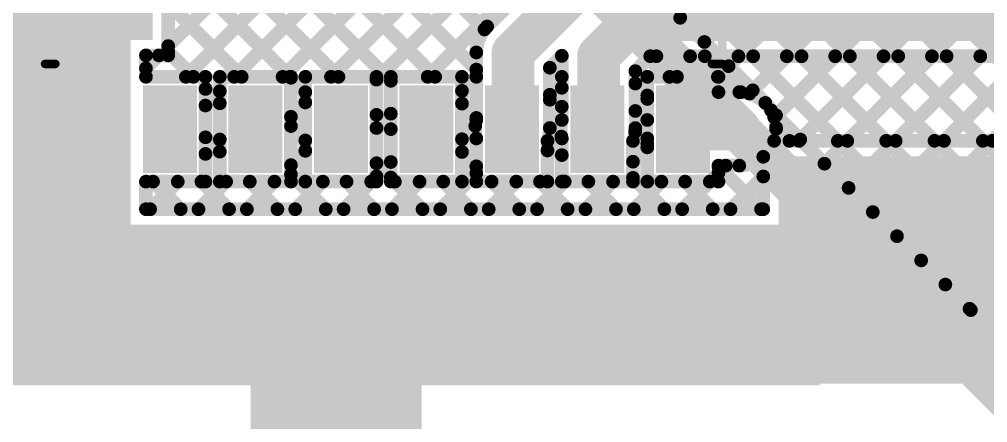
# Model space of a CAD drawing. Header units: millimetres. Extents: x -0.08 to 7.12, y -0.08 to 3.98.
# Drawn here: x 4.649 to 5.215, y 1.369 to 1.605 of the extents above; entities that cross this region are included whole.
import ezdxf

# ---------------------------------------------------------------- set-up
doc = ezdxf.new("R2010")
doc.units = ezdxf.units.MM
doc.header["$MEASUREMENT"] = 0
for name, color, linetype in [('BottomLayer', 5, 'Continuous'), ('TopLayer', 1, 'Continuous'), ('TopOverlay', 2, 'Continuous'), ('TopPaste', 8, 'Continuous'), ('TopSolder', 216, 'Continuous'), ('ViaHoleLayer', 16, 'Continuous')]:
    doc.layers.add(name, color=color, linetype=linetype)

# ---------------------------------------------------------------- blocks, each defined once
blk = doc.blocks.new('SOP_16_150____25')
at = {"layer": 'TopLayer'}
for points in [[(-0.13484, 0.18681), (-0.09154, 0.18681), (-0.09154, 0.16319), (-0.13484, 0.16319)], [(0.09154, 0.18681), (0.13484, 0.18681), (0.13484, 0.16319), (0.09154, 0.16319)], [(-0.13484, 0.13681), (-0.09154, 0.13681), (-0.09154, 0.11319), (-0.13484, 0.11319)], [(0.09154, 0.13681), (0.13484, 0.13681), (0.13484, 0.11319), (0.09154, 0.11319)], [(-0.13484, 0.08681), (-0.09154, 0.08681), (-0.09154, 0.06319), (-0.13484, 0.06319)], [(0.09154, 0.08681), (0.13484, 0.08681), (0.13484, 0.06319), (0.09154, 0.06319)], [(-0.13484, 0.03681), (-0.09154, 0.03681), (-0.09154, 0.01319), (-0.13484, 0.01319)], [(0.09154, 0.03681), (0.13484, 0.03681), (0.13484, 0.01319), (0.09154, 0.01319)], [(-0.13484, -0.01319), (-0.09154, -0.01319), (-0.09154, -0.03681), (-0.13484, -0.03681)], [(0.09154, -0.01319), (0.13484, -0.01319), (0.13484, -0.03681), (0.09154, -0.03681)], [(-0.13484, -0.06319), (-0.09154, -0.06319), (-0.09154, -0.08681), (-0.13484, -0.08681)], [(0.09154, -0.06319), (0.13484, -0.06319), (0.13484, -0.08681), (0.09154, -0.08681)], [(-0.13484, -0.11319), (-0.09154, -0.11319), (-0.09154, -0.13681), (-0.13484, -0.13681)], [(0.09154, -0.11319), (0.13484, -0.11319), (0.13484, -0.13681), (0.09154, -0.13681)], [(-0.13484, -0.16319), (-0.09154, -0.16319), (-0.09154, -0.18681), (-0.13484, -0.18681)], [(0.09154, -0.16319), (0.13484, -0.16319), (0.13484, -0.18681), (0.09154, -0.18681)]]:
    blk.add_hatch(color=1, dxfattribs=at).paths.add_polyline_path(points)
at = {"layer": 'TopOverlay'}
blk.add_hatch(color=2, dxfattribs=at).paths.add_polyline_path([(-0.088, 0.16), (-0.077, 0.16), (-0.077, 0.186), (-0.088, 0.186)])
at = {"layer": 'TopPaste'}
for points in [[(-0.13484, 0.18681), (-0.09154, 0.18681), (-0.09154, 0.16319), (-0.13484, 0.16319)], [(0.09154, 0.18681), (0.13484, 0.18681), (0.13484, 0.16319), (0.09154, 0.16319)], [(-0.13484, 0.13681), (-0.09154, 0.13681), (-0.09154, 0.11319), (-0.13484, 0.11319)], [(0.09154, 0.13681), (0.13484, 0.13681), (0.13484, 0.11319), (0.09154, 0.11319)], [(-0.13484, 0.08681), (-0.09154, 0.08681), (-0.09154, 0.06319), (-0.13484, 0.06319)], [(0.09154, 0.08681), (0.13484, 0.08681), (0.13484, 0.06319), (0.09154, 0.06319)], [(-0.13484, 0.03681), (-0.09154, 0.03681), (-0.09154, 0.01319), (-0.13484, 0.01319)], [(0.09154, 0.03681), (0.13484, 0.03681), (0.13484, 0.01319), (0.09154, 0.01319)], [(-0.13484, -0.01319), (-0.09154, -0.01319), (-0.09154, -0.03681), (-0.13484, -0.03681)], [(0.09154, -0.01319), (0.13484, -0.01319), (0.13484, -0.03681), (0.09154, -0.03681)], [(-0.13484, -0.06319), (-0.09154, -0.06319), (-0.09154, -0.08681), (-0.13484, -0.08681)], [(0.09154, -0.06319), (0.13484, -0.06319), (0.13484, -0.08681), (0.09154, -0.08681)], [(-0.13484, -0.11319), (-0.09154, -0.11319), (-0.09154, -0.13681), (-0.13484, -0.13681)], [(0.09154, -0.11319), (0.13484, -0.11319), (0.13484, -0.13681), (0.09154, -0.13681)], [(-0.13484, -0.16319), (-0.09154, -0.16319), (-0.09154, -0.18681), (-0.13484, -0.18681)], [(0.09154, -0.16319), (0.13484, -0.16319), (0.13484, -0.18681), (0.09154, -0.18681)]]:
    blk.add_hatch(color=8, dxfattribs=at).paths.add_polyline_path(points)
at = {"layer": 'TopSolder'}
for points in [[(-0.13884, 0.19081), (-0.08754, 0.19081), (-0.08754, 0.15919), (-0.13884, 0.15919)], [(0.08754, 0.19081), (0.13884, 0.19081), (0.13884, 0.15919), (0.08754, 0.15919)], [(-0.13884, 0.14081), (-0.08754, 0.14081), (-0.08754, 0.10919), (-0.13884, 0.10919)], [(0.08754, 0.14081), (0.13884, 0.14081), (0.13884, 0.10919), (0.08754, 0.10919)], [(-0.13884, 0.09081), (-0.08754, 0.09081), (-0.08754, 0.05919), (-0.13884, 0.05919)], [(0.08754, 0.09081), (0.13884, 0.09081), (0.13884, 0.05919), (0.08754, 0.05919)], [(-0.13884, 0.04081), (-0.08754, 0.04081), (-0.08754, 0.00919), (-0.13884, 0.00919)], [(0.08754, 0.04081), (0.13884, 0.04081), (0.13884, 0.00919), (0.08754, 0.00919)], [(-0.13884, -0.00919), (-0.08754, -0.00919), (-0.08754, -0.04081), (-0.13884, -0.04081)], [(0.08754, -0.00919), (0.13884, -0.00919), (0.13884, -0.04081), (0.08754, -0.04081)], [(-0.13884, -0.05919), (-0.08754, -0.05919), (-0.08754, -0.09081), (-0.13884, -0.09081)], [(0.08754, -0.05919), (0.13884, -0.05919), (0.13884, -0.09081), (0.08754, -0.09081)], [(-0.13884, -0.10919), (-0.08754, -0.10919), (-0.08754, -0.14081), (-0.13884, -0.14081)], [(0.08754, -0.10919), (0.13884, -0.10919), (0.13884, -0.14081), (0.08754, -0.14081)], [(-0.13884, -0.15919), (-0.08754, -0.15919), (-0.08754, -0.19081), (-0.13884, -0.19081)], [(0.08754, -0.15919), (0.13884, -0.15919), (0.13884, -0.19081), (0.08754, -0.19081)]]:
    blk.add_hatch(color=216, dxfattribs=at).paths.add_polyline_path(points)
at = {"layer": 'TopOverlay', "const_width": 0.005}
for points in [[(-0.075, 0.192), (-0.075, 0.198)], [(0.075, 0.198), (-0.075, 0.198)], [(0.075, 0.192), (0.075, 0.198)], [(-0.146, 0.171), (-0.146, 0.181)], [(-0.141, 0.176), (-0.146, 0.181)], [(-0.146, 0.171), (-0.141, 0.176)], [(-0.075, -0.198), (-0.075, -0.192)], [(0.075, -0.198), (0.075, -0.192)], [(0.075, -0.198), (-0.075, -0.198)]]:
    blk.add_lwpolyline(points, dxfattribs=at)
at = {"layer": 'TopOverlay', "const_width": 0.0025}
for points in [[(-0.07625, 0.198, 1), (-0.07375, 0.198, 1)], [(-0.07625, 0.198, 1), (-0.07375, 0.198, 1)], [(0.07375, 0.198, 1), (0.07625, 0.198, 1)], [(0.07375, 0.198, 1), (0.07625, 0.198, 1)], [(-0.07625, 0.192, 1), (-0.07375, 0.192, 1)], [(0.07375, 0.192, 1), (0.07625, 0.192, 1)], [(-0.14725, 0.181, 1), (-0.14475, 0.181, 1)], [(-0.14725, 0.181, 1), (-0.14475, 0.181, 1)], [(-0.14225, 0.176, 1), (-0.13975, 0.176, 1)], [(-0.14225, 0.176, 1), (-0.13975, 0.176, 1)], [(-0.14725, 0.171, 1), (-0.14475, 0.171, 1)], [(-0.14725, 0.171, 1), (-0.14475, 0.171, 1)], [(-0.07625, -0.192, 1), (-0.07375, -0.192, 1)], [(0.07375, -0.192, 1), (0.07625, -0.192, 1)], [(-0.07625, -0.198, 1), (-0.07375, -0.198, 1)], [(-0.07625, -0.198, 1), (-0.07375, -0.198, 1)], [(0.07375, -0.198, 1), (0.07625, -0.198, 1)], [(0.07375, -0.198, 1), (0.07625, -0.198, 1)]]:
    blk.add_lwpolyline(points, format="xyb", close=True, dxfattribs=at)

msp = doc.modelspace()

# ---------------------------------------------------------------- hatches: boundary and pattern name
at = {"layer": 'BottomLayer'}
h = msp.add_hatch(color=5, dxfattribs=at)
edge = h.paths.add_edge_path()
edge.add_arc((4.687, 1.621), 0.0315, 0, 360)
h = msp.add_hatch(color=5, dxfattribs=at)
edge = h.paths.add_edge_path()
edge.add_arc((5.07, 1.541), 0.01181, 0, 360)
h = msp.add_hatch(color=5, dxfattribs=at)
edge = h.paths.add_edge_path()
edge.add_arc((4.83469, 1.43466), 0.0315, 0, 360)
at = {"layer": 'TopLayer'}
for points in [[(4.639, 1.593), (4.727, 1.593), (4.727, 1.658), (4.639, 1.658)], [(4.639, 1.391), (4.714, 1.391), (4.714, 1.621), (4.639, 1.621)], [(2.768, 1.503), (4.714, 1.503), (4.714, 1.611), (2.768, 1.611)], [(5.093, 1.392), (6.247, 1.392), (6.247, 1.525), (5.093, 1.525)], [(4.647, 1.391), (5.117, 1.391), (5.117, 1.485), (4.647, 1.485)]]:
    msp.add_hatch(color=1, dxfattribs=at).paths.add_polyline_path(points)
h = msp.add_hatch(color=1, dxfattribs=at)
edge = h.paths.add_edge_path()
edge.add_arc((4.687, 1.621), 0.0315, 0, 360)
h = msp.add_hatch(color=1, dxfattribs=at)
edge = h.paths.add_edge_path()
edge.add_arc((5.07, 1.541), 0.01181, 0, 360)
h = msp.add_hatch(color=1, dxfattribs=at)
edge = h.paths.add_edge_path()
edge.add_arc((4.83469, 1.43466), 0.0315, 0, 360)
at = {"layer": 'ViaHoleLayer'}
h = msp.add_hatch(color=16, dxfattribs=at)
edge = h.paths.add_edge_path()
edge.add_arc((5.07, 1.541), 0.00591, 0, 360)
h = msp.add_hatch(color=16, dxfattribs=at)
edge = h.paths.add_edge_path()
edge.add_arc((4.83469, 1.43466), 0.01575, 0, 360)

# ---------------------------------------------------------------- linework, layer by layer
at = {"layer": 'BottomLayer'}
for points, const_width in [([(4.687, 1.621), (4.687, 2.11181)], 0.075), ([(5.03542, 1.60599), (5.51077, 2.08134)], 0.008), ([(5.04956, 1.59185), (5.51077, 2.05306)], 0.008), ([(5.0637, 1.5777), (5.51077, 2.02477)], 0.008), ([(5.07784, 1.56356), (5.51077, 1.99649)], 0.008), ([(5.09148, 1.54892), (5.51077, 1.96821)], 0.008), ([(5.10563, 1.53478), (5.51077, 1.93992)], 0.008), ([(5.11977, 1.52064), (5.51077, 1.91164)], 0.008), ([(5.13391, 1.50649), (5.51077, 1.88335)], 0.008), ([(4.93053, 1.87247), (5.368, 1.435)], 0.008), ([(5.14805, 1.49235), (5.51077, 1.85507)], 0.008), ([(4.93053, 1.84418), (5.33971, 1.435)], 0.008), ([(5.1622, 1.47821), (5.51077, 1.82678)], 0.008), ([(4.93053, 1.8159), (5.31143, 1.435)], 0.008), ([(5.17634, 1.46407), (5.51793, 1.80566)], 0.008), ([(5.19048, 1.44993), (5.53207, 1.79152)], 0.008), ([(4.93053, 1.78761), (5.28314, 1.435)], 0.008), ([(5.20462, 1.43578), (5.54622, 1.77738)], 0.008), ([(4.93053, 1.75933), (5.25486, 1.435)], 0.008), ([(4.93053, 1.73104), (5.22658, 1.435)], 0.008), ([(4.90903, 1.70197), (5.07, 1.541)], 0.025), ([(4.93053, 1.71087), (5.0852, 1.5562)], 0.008), ([(5.07, 1.54), (5.30665, 1.30335)], 0.025), ([(5.08857, 1.55184), (5.20541, 1.435)], 0.008), ([(4.83421, 1.15106), (4.83421, 1.43466)], 0.1), ([(5.20541, 1.435), (5.44622, 1.435)], 0.008)]:
    msp.add_lwpolyline(points, dxfattribs=dict(at, const_width=const_width))
for points, const_width in [([(4.66825, 1.621, 1), (4.70575, 1.621, 1)], 0.0375), ([(5.03342, 1.60599, 1), (5.03742, 1.60599, 1)], 0.004), ([(5.04756, 1.59185, 1), (5.05156, 1.59185, 1)], 0.004), ([(5.0617, 1.5777, 1), (5.0657, 1.5777, 1)], 0.004), ([(5.07584, 1.56356, 1), (5.07984, 1.56356, 1)], 0.004), ([(5.0832, 1.5562, 1), (5.0872, 1.5562, 1)], 0.004), ([(5.0832, 1.5562, 1), (5.0872, 1.5562, 1)], 0.004), ([(5.06375, 1.541, 1), (5.07625, 1.541, 1)], 0.0125), ([(5.06375, 1.54, 1), (5.07625, 1.54, 1)], 0.0125), ([(5.08657, 1.55184, 1), (5.09057, 1.55184, 1)], 0.004), ([(5.08657, 1.55184, 1), (5.09057, 1.55184, 1)], 0.004), ([(5.08948, 1.54892, 1), (5.09348, 1.54892, 1)], 0.004), ([(5.10363, 1.53478, 1), (5.10763, 1.53478, 1)], 0.004), ([(5.11777, 1.52064, 1), (5.12177, 1.52064, 1)], 0.004), ([(5.13191, 1.50649, 1), (5.13591, 1.50649, 1)], 0.004), ([(5.14605, 1.49235, 1), (5.15005, 1.49235, 1)], 0.004), ([(4.80921, 1.43466, 1), (4.85921, 1.43466, 1)], 0.05), ([(5.1602, 1.47821, 1), (5.1642, 1.47821, 1)], 0.004), ([(5.17434, 1.46407, 1), (5.17834, 1.46407, 1)], 0.004), ([(5.18848, 1.44993, 1), (5.19248, 1.44993, 1)], 0.004), ([(5.20262, 1.43578, 1), (5.20662, 1.43578, 1)], 0.004), ([(5.20341, 1.435, 1), (5.20741, 1.435, 1)], 0.004), ([(5.20341, 1.435, 1), (5.20741, 1.435, 1)], 0.004)]:
    msp.add_lwpolyline(points, format="xyb", close=True, dxfattribs=dict(at, const_width=const_width))
at = {"layer": 'BottomLayer', "const_width": 0.008}
msp.add_lwpolyline([(5.0852, 1.5562, -0.064383), (5.08857, 1.55184)], format="xyb", dxfattribs=at)
at = {"layer": 'TopLayer'}
for points, const_width in [([(4.74633, 1.57146), (4.9155, 1.74063)], 0.008), ([(4.72705, 1.73654), (4.89212, 1.57146)], 0.008), ([(4.736, 1.58942), (4.88312, 1.73654)], 0.008), ([(4.75533, 1.73654), (4.91619, 1.57568)], 0.008), ([(4.78362, 1.73654), (4.92096, 1.59919)], 0.008), ([(4.67548, 1.73154), (4.83555, 1.57146)], 0.008), ([(4.70377, 1.73154), (4.86619, 1.56911)], 0.008), ([(4.77462, 1.57146), (4.91707, 1.71392)], 0.008), ([(4.8029, 1.57146), (4.93002, 1.69858)], 0.008), ([(4.83119, 1.57146), (4.94416, 1.68444)], 0.008), ([(4.736, 1.584), (4.736, 1.667)], 0.008), ([(4.85781, 1.56981), (4.9583, 1.67029)], 0.008), ([(4.88775, 1.57146), (4.97244, 1.65615)], 0.008), ([(4.92249, 1.60089), (4.97515, 1.65356)], 0.008), ([(4.93769, 1.58569), (4.991, 1.639)], 0.025), ([(4.736, 1.64273), (4.80727, 1.57146)], 0.008), ([(4.736, 1.61445), (4.77898, 1.57146)], 0.008), ([(4.98769, 1.58369), (5.009, 1.605)], 0.025), ([(5.009, 1.605), (5.749, 1.605)], 0.025), ([(4.93769, 1.5415), (4.93769, 1.58569)], 0.025), ([(4.687, 1.54081), (4.687, 1.581)], 0.025), ([(4.98769, 1.5415), (4.98769, 1.58369)], 0.025), ([(4.723, 1.584), (4.736, 1.584)], 0.008), ([(4.723, 1.57642), (4.73058, 1.584)], 0.008), ([(4.723, 1.57146), (4.723, 1.584)], 0.008), ([(4.723, 1.57146), (4.723, 1.584)], 0.008), ([(4.736, 1.58616), (4.7507, 1.57146)], 0.008), ([(4.91619, 1.57146), (4.91619, 1.58569)], 0.008), ([(4.95919, 1.57678), (4.96619, 1.58378)], 0.008), ([(4.96619, 1.57146), (4.96619, 1.58369)], 0.008), ([(5.00919, 1.57478), (5.01791, 1.5835)], 0.008), ([(5.01791, 1.5835), (5.74009, 1.5835)], 0.008), ([(5.02151, 1.5835), (5.03354, 1.57146)], 0.008), ([(5.02918, 1.57146), (5.04121, 1.5835)], 0.008), ([(5.04979, 1.5835), (5.07081, 1.56248)], 0.008), ([(5.05746, 1.57146), (5.0695, 1.5835)], 0.008), ([(5.07594, 1.56166), (5.09778, 1.5835)], 0.008), ([(5.07808, 1.5835), (5.12758, 1.534)], 0.008), ([(5.09039, 1.54782), (5.12606, 1.5835)], 0.008), ([(5.10485, 1.534), (5.15435, 1.5835)], 0.008), ([(5.10636, 1.5835), (5.15586, 1.534)], 0.008), ([(5.13313, 1.534), (5.18263, 1.5835)], 0.008), ([(5.13464, 1.5835), (5.18414, 1.534)], 0.008), ([(5.16142, 1.534), (5.21092, 1.5835)], 0.008), ([(5.16293, 1.5835), (5.21243, 1.534)], 0.008), ([(5.1897, 1.534), (5.2392, 1.5835)], 0.008), ([(5.19121, 1.5835), (5.24071, 1.534)], 0.008), ([(5.21799, 1.534), (5.26749, 1.5835)], 0.008), ([(4.95919, 1.5415), (4.95919, 1.57678)], 0.008), ([(4.723, 1.57146), (4.75781, 1.57146)], 0.008), ([(4.75781, 1.51016), (4.75781, 1.57146)], 0.008), ([(4.76619, 1.57146), (4.80781, 1.57146)], 0.008), ([(4.76619, 1.51016), (4.76619, 1.57146)], 0.008), ([(4.80781, 1.51016), (4.80781, 1.57146)], 0.008), ([(4.80781, 1.57092), (4.81619, 1.56254)], 0.008), ([(4.81619, 1.57146), (4.85781, 1.57146)], 0.008), ([(4.81619, 1.51016), (4.81619, 1.57146)], 0.008), ([(4.85781, 1.51016), (4.85781, 1.57146)], 0.008), ([(4.86619, 1.57146), (4.90781, 1.57146)], 0.008), ([(4.86619, 1.51016), (4.86619, 1.57146)], 0.008), ([(4.90781, 1.56324), (4.91619, 1.57161)], 0.008), ([(4.90781, 1.51016), (4.90781, 1.57146)], 0.008), ([(4.91619, 1.54621), (4.91619, 1.57146)], 0.008), ([(4.91619, 1.54621), (4.91619, 1.57146)], 0.008), ([(4.96619, 1.54621), (4.96619, 1.57146)], 0.008), ([(4.96619, 1.54621), (4.96619, 1.57146)], 0.008), ([(5.00919, 1.5415), (5.00919, 1.57478)], 0.008), ([(5.01619, 1.57146), (5.05781, 1.57146)], 0.008), ([(5.01619, 1.54621), (5.01619, 1.57146)], 0.008), ([(5.05781, 1.5625), (5.05781, 1.57146)], 0.008), ([(4.95919, 1.55805), (4.96619, 1.56505)], 0.008), ([(5.00919, 1.56753), (5.01619, 1.56053)], 0.008), ([(4.75781, 1.56435), (4.76619, 1.55598)], 0.008), ([(4.75781, 1.55466), (4.76619, 1.56304)], 0.008), ([(4.95919, 1.56097), (4.96619, 1.55397)], 0.008), ([(5.05781, 1.5625), (5.07, 1.5625)], 0.008), ([(4.80781, 1.54809), (4.81619, 1.55647)], 0.008), ([(4.90781, 1.55577), (4.91619, 1.5474)], 0.008), ([(5.00919, 1.55148), (5.01619, 1.55848)], 0.008), ([(4.85781, 1.54152), (4.86619, 1.5499)], 0.008), ([(4.85781, 1.54921), (4.86619, 1.54083)], 0.008), ([(4.937, 1.54081), (4.93769, 1.5415)], 0.025), ([(4.987, 1.54081), (4.98769, 1.5415)], 0.025), ([(5.037, 1.54081), (5.03719, 1.541)], 0.025), ([(5.03719, 1.541), (5.07, 1.541)], 0.025), ([(4.80781, 1.54264), (4.81619, 1.53426)], 0.008), ([(4.90781, 1.53495), (4.91559, 1.54273)], 0.008), ([(4.95781, 1.52838), (4.96593, 1.53651)], 0.008), ([(5.00908, 1.53936), (5.01619, 1.53225)], 0.008), ([(5.09148, 1.54181), (5.09929, 1.534)], 0.008), ([(4.75781, 1.53607), (4.76619, 1.52769)], 0.008), ([(4.75781, 1.52637), (4.76619, 1.53475)], 0.008), ([(4.91619, 1.51016), (4.91619, 1.53541)], 0.008), ([(4.95781, 1.51016), (4.95781, 1.53393)], 0.008), ([(4.95785, 1.53402), (4.96619, 1.52568)], 0.008), ([(4.96619, 1.51016), (4.96619, 1.53541)], 0.008), ([(5.00781, 1.51016), (5.00781, 1.53393)], 0.008), ([(5.01619, 1.51016), (5.01619, 1.53541)], 0.008), ([(5.09033, 1.534), (6.16292, 1.534)], 0.008), ([(4.80781, 1.51981), (4.81619, 1.52818)], 0.008), ([(4.90781, 1.52749), (4.91619, 1.51911)], 0.008), ([(5.00781, 1.52182), (5.01619, 1.53019)], 0.008), ([(4.85781, 1.51324), (4.86619, 1.52161)], 0.008), ([(4.85781, 1.52092), (4.86619, 1.51254)], 0.008), ([(5.05781, 1.51525), (5.06206, 1.5195)], 0.008), ([(5.05781, 1.5195), (5.07, 1.5195)], 0.008), ([(5.05781, 1.51016), (5.05781, 1.5195)], 0.008), ([(5.084, 1.494), (5.084, 1.52468)], 0.008), ([(4.80781, 1.51435), (4.82816, 1.494)], 0.008), ([(4.89514, 1.494), (4.91619, 1.51505)], 0.008), ([(5.05272, 1.51016), (5.05781, 1.51525)], 0.008), ([(5.05781, 1.51891), (5.08272, 1.494)], 0.008), ([(4.723, 1.51016), (4.75781, 1.51016)], 0.008), ([(4.723, 1.494), (4.723, 1.51016)], 0.008), ([(4.723, 1.494), (4.723, 1.51016)], 0.008), ([(4.72544, 1.494), (4.74159, 1.51016)], 0.008), ([(4.72715, 1.51016), (4.74331, 1.494)], 0.008), ([(4.75372, 1.494), (4.76988, 1.51016)], 0.008), ([(4.75544, 1.51016), (4.7716, 1.494)], 0.008), ([(4.76619, 1.51016), (4.80781, 1.51016)], 0.008), ([(4.78201, 1.494), (4.79816, 1.51016)], 0.008), ([(4.78372, 1.51016), (4.79988, 1.494)], 0.008), ([(4.81029, 1.494), (4.82645, 1.51016)], 0.008), ([(4.81619, 1.51016), (4.85781, 1.51016)], 0.008), ([(4.83857, 1.494), (4.85473, 1.51016)], 0.008), ([(4.84029, 1.51016), (4.85645, 1.494)], 0.008), ([(4.85473, 1.51016), (4.85781, 1.51324)], 0.008), ([(4.86619, 1.51254), (4.86858, 1.51016)], 0.008), ([(4.86619, 1.51016), (4.90781, 1.51016)], 0.008), ([(4.86686, 1.494), (4.88302, 1.51016)], 0.008), ([(4.86858, 1.51016), (4.88473, 1.494)], 0.008), ([(4.89686, 1.51016), (4.91302, 1.494)], 0.008), ([(4.91619, 1.51016), (4.95781, 1.51016)], 0.008), ([(4.92343, 1.494), (4.93958, 1.51016)], 0.008), ([(4.92514, 1.51016), (4.9413, 1.494)], 0.008), ([(4.95171, 1.494), (4.96787, 1.51016)], 0.008), ([(4.95343, 1.51016), (4.96959, 1.494)], 0.008), ([(4.96619, 1.51016), (5.00781, 1.51016)], 0.008), ([(4.98, 1.494), (4.99615, 1.51016)], 0.008), ([(4.98171, 1.51016), (4.99787, 1.494)], 0.008), ([(5.00781, 1.51234), (5.02615, 1.494)], 0.008), ([(5.00828, 1.494), (5.02444, 1.51016)], 0.008), ([(5.01619, 1.51016), (5.05781, 1.51016)], 0.008), ([(5.03656, 1.494), (5.05272, 1.51016)], 0.008), ([(5.03828, 1.51016), (5.05444, 1.494)], 0.008), ([(5.06485, 1.494), (5.084, 1.51315)], 0.008), ([(4.723, 1.494), (5.084, 1.494)], 0.008)]:
    msp.add_lwpolyline(points, dxfattribs=dict(at, const_width=const_width))
for points, const_width in [([(5.00275, 1.605, 1), (5.01525, 1.605, 1)], 0.0125), ([(5.00275, 1.605, 1), (5.01525, 1.605, 1)], 0.0125), ([(4.91896, 1.59919, 1), (4.92296, 1.59919, 1)], 0.004), ([(4.92049, 1.60089, 1), (4.92449, 1.60089, 1)], 0.004), ([(4.92049, 1.60089, 1), (4.92449, 1.60089, 1)], 0.004), ([(4.92049, 1.60089, 1), (4.92449, 1.60089, 1)], 0.004), ([(4.93144, 1.58569, 1), (4.94394, 1.58569, 1)], 0.0125), ([(4.93144, 1.58569, 1), (4.94394, 1.58569, 1)], 0.0125), ([(4.68075, 1.581, 1), (4.69325, 1.581, 1)], 0.0125), ([(4.734, 1.58942, 1), (4.738, 1.58942, 1)], 0.004), ([(4.98144, 1.58369, 1), (4.99394, 1.58369, 1)], 0.0125), ([(4.98144, 1.58369, 1), (4.99394, 1.58369, 1)], 0.0125), ([(4.721, 1.584, 1), (4.725, 1.584, 1)], 0.004), ([(4.721, 1.584, 1), (4.725, 1.584, 1)], 0.004), ([(4.721, 1.584, 1), (4.725, 1.584, 1)], 0.004), ([(4.72858, 1.584, 1), (4.73258, 1.584, 1)], 0.004), ([(4.734, 1.58616, 1), (4.738, 1.58616, 1)], 0.004), ([(4.734, 1.584, 1), (4.738, 1.584, 1)], 0.004), ([(4.734, 1.584, 1), (4.738, 1.584, 1)], 0.004), ([(4.91419, 1.58569, 1), (4.91819, 1.58569, 1)], 0.004), ([(4.91419, 1.58569, 1), (4.91819, 1.58569, 1)], 0.004), ([(4.91419, 1.58569, 1), (4.91819, 1.58569, 1)], 0.004), ([(4.96419, 1.58378, 1), (4.96819, 1.58378, 1)], 0.004), ([(4.96419, 1.58369, 1), (4.96819, 1.58369, 1)], 0.004), ([(5.01591, 1.5835, 1), (5.01991, 1.5835, 1)], 0.004), ([(5.01591, 1.5835, 1), (5.01991, 1.5835, 1)], 0.004), ([(5.01951, 1.5835, 1), (5.02351, 1.5835, 1)], 0.004), ([(5.03921, 1.5835, 1), (5.04321, 1.5835, 1)], 0.004), ([(5.04779, 1.5835, 1), (5.05179, 1.5835, 1)], 0.004), ([(5.0675, 1.5835, 1), (5.0715, 1.5835, 1)], 0.004), ([(5.07608, 1.5835, 1), (5.08008, 1.5835, 1)], 0.004), ([(5.09578, 1.5835, 1), (5.09978, 1.5835, 1)], 0.004), ([(5.10436, 1.5835, 1), (5.10836, 1.5835, 1)], 0.004), ([(5.12406, 1.5835, 1), (5.12806, 1.5835, 1)], 0.004), ([(5.13264, 1.5835, 1), (5.13664, 1.5835, 1)], 0.004), ([(5.15235, 1.5835, 1), (5.15635, 1.5835, 1)], 0.004), ([(5.16093, 1.5835, 1), (5.16493, 1.5835, 1)], 0.004), ([(5.18063, 1.5835, 1), (5.18463, 1.5835, 1)], 0.004), ([(5.18921, 1.5835, 1), (5.19321, 1.5835, 1)], 0.004), ([(5.20892, 1.5835, 1), (5.21292, 1.5835, 1)], 0.004), ([(4.721, 1.57642, 1), (4.725, 1.57642, 1)], 0.004), ([(4.95719, 1.57678, 1), (4.96119, 1.57678, 1)], 0.004), ([(4.95719, 1.57678, 1), (4.96119, 1.57678, 1)], 0.004), ([(4.721, 1.57146, 1), (4.725, 1.57146, 1)], 0.004), ([(4.721, 1.57146, 1), (4.725, 1.57146, 1)], 0.004), ([(4.721, 1.57146, 1), (4.725, 1.57146, 1)], 0.004), ([(4.74433, 1.57146, 1), (4.74833, 1.57146, 1)], 0.004), ([(4.7487, 1.57146, 1), (4.7527, 1.57146, 1)], 0.004), ([(4.75581, 1.57146, 1), (4.75981, 1.57146, 1)], 0.004), ([(4.75581, 1.57146, 1), (4.75981, 1.57146, 1)], 0.004), ([(4.76419, 1.57146, 1), (4.76819, 1.57146, 1)], 0.004), ([(4.76419, 1.57146, 1), (4.76819, 1.57146, 1)], 0.004), ([(4.77262, 1.57146, 1), (4.77662, 1.57146, 1)], 0.004), ([(4.77698, 1.57146, 1), (4.78098, 1.57146, 1)], 0.004), ([(4.8009, 1.57146, 1), (4.8049, 1.57146, 1)], 0.004), ([(4.80527, 1.57146, 1), (4.80927, 1.57146, 1)], 0.004), ([(4.80581, 1.57146, 1), (4.80981, 1.57146, 1)], 0.004), ([(4.80581, 1.57146, 1), (4.80981, 1.57146, 1)], 0.004), ([(4.80581, 1.57092, 1), (4.80981, 1.57092, 1)], 0.004), ([(4.81419, 1.57146, 1), (4.81819, 1.57146, 1)], 0.004), ([(4.81419, 1.57146, 1), (4.81819, 1.57146, 1)], 0.004), ([(4.82919, 1.57146, 1), (4.83319, 1.57146, 1)], 0.004), ([(4.83355, 1.57146, 1), (4.83755, 1.57146, 1)], 0.004), ([(4.85581, 1.57146, 1), (4.85981, 1.57146, 1)], 0.004), ([(4.85581, 1.57146, 1), (4.85981, 1.57146, 1)], 0.004), ([(4.86419, 1.57146, 1), (4.86819, 1.57146, 1)], 0.004), ([(4.86419, 1.57146, 1), (4.86819, 1.57146, 1)], 0.004), ([(4.88575, 1.57146, 1), (4.88975, 1.57146, 1)], 0.004), ([(4.89012, 1.57146, 1), (4.89412, 1.57146, 1)], 0.004), ([(4.90581, 1.57146, 1), (4.90981, 1.57146, 1)], 0.004), ([(4.90581, 1.57146, 1), (4.90981, 1.57146, 1)], 0.004), ([(4.91419, 1.57568, 1), (4.91819, 1.57568, 1)], 0.004), ([(4.91419, 1.57161, 1), (4.91819, 1.57161, 1)], 0.004), ([(4.91419, 1.57146, 1), (4.91819, 1.57146, 1)], 0.004), ([(4.91419, 1.57146, 1), (4.91819, 1.57146, 1)], 0.004), ([(4.91419, 1.57146, 1), (4.91819, 1.57146, 1)], 0.004), ([(4.96419, 1.57146, 1), (4.96819, 1.57146, 1)], 0.004), ([(4.96419, 1.57146, 1), (4.96819, 1.57146, 1)], 0.004), ([(4.96419, 1.57146, 1), (4.96819, 1.57146, 1)], 0.004), ([(5.00719, 1.57478, 1), (5.01119, 1.57478, 1)], 0.004), ([(5.00719, 1.57478, 1), (5.01119, 1.57478, 1)], 0.004), ([(5.01419, 1.57146, 1), (5.01819, 1.57146, 1)], 0.004), ([(5.01419, 1.57146, 1), (5.01819, 1.57146, 1)], 0.004), ([(5.02718, 1.57146, 1), (5.03118, 1.57146, 1)], 0.004), ([(5.03154, 1.57146, 1), (5.03554, 1.57146, 1)], 0.004), ([(5.05546, 1.57146, 1), (5.05946, 1.57146, 1)], 0.004), ([(5.05581, 1.57146, 1), (5.05981, 1.57146, 1)], 0.004), ([(5.05581, 1.57146, 1), (5.05981, 1.57146, 1)], 0.004), ([(4.85581, 1.56981, 1), (4.85981, 1.56981, 1)], 0.004), ([(4.86419, 1.56911, 1), (4.86819, 1.56911, 1)], 0.004), ([(4.96419, 1.56505, 1), (4.96819, 1.56505, 1)], 0.004), ([(5.00719, 1.56753, 1), (5.01119, 1.56753, 1)], 0.004), ([(4.75581, 1.56435, 1), (4.75981, 1.56435, 1)], 0.004), ([(4.76419, 1.56304, 1), (4.76819, 1.56304, 1)], 0.004), ([(4.81419, 1.56254, 1), (4.81819, 1.56254, 1)], 0.004), ([(4.90581, 1.56324, 1), (4.90981, 1.56324, 1)], 0.004), ([(4.95719, 1.56097, 1), (4.96119, 1.56097, 1)], 0.004), ([(5.01419, 1.56053, 1), (5.01819, 1.56053, 1)], 0.004), ([(5.05581, 1.5625, 1), (5.05981, 1.5625, 1)], 0.004), ([(5.05581, 1.5625, 1), (5.05981, 1.5625, 1)], 0.004), ([(5.068, 1.5625, 1), (5.072, 1.5625, 1)], 0.004), ([(5.068, 1.5625, 1), (5.072, 1.5625, 1)], 0.004), ([(5.06881, 1.56248, 1), (5.07281, 1.56248, 1)], 0.004), ([(5.07394, 1.56166, 1), (5.07794, 1.56166, 1)], 0.004), ([(4.75581, 1.55466, 1), (4.75981, 1.55466, 1)], 0.004), ([(4.76419, 1.55598, 1), (4.76819, 1.55598, 1)], 0.004), ([(4.81419, 1.55647, 1), (4.81819, 1.55647, 1)], 0.004), ([(4.90581, 1.55577, 1), (4.90981, 1.55577, 1)], 0.004), ([(4.95719, 1.55805, 1), (4.96119, 1.55805, 1)], 0.004), ([(4.96419, 1.55397, 1), (4.96819, 1.55397, 1)], 0.004), ([(5.01419, 1.55848, 1), (5.01819, 1.55848, 1)], 0.004), ([(4.68075, 1.54081, 1), (4.69325, 1.54081, 1)], 0.0125), ([(4.80581, 1.54809, 1), (4.80981, 1.54809, 1)], 0.004), ([(4.85581, 1.54921, 1), (4.85981, 1.54921, 1)], 0.004), ([(4.86419, 1.5499, 1), (4.86819, 1.5499, 1)], 0.004), ([(4.93075, 1.54081, 1), (4.94325, 1.54081, 1)], 0.0125), ([(4.93144, 1.5415, 1), (4.94394, 1.5415, 1)], 0.0125), ([(4.93144, 1.5415, 1), (4.94394, 1.5415, 1)], 0.0125), ([(4.98075, 1.54081, 1), (4.99325, 1.54081, 1)], 0.0125), ([(4.98144, 1.5415, 1), (4.99394, 1.5415, 1)], 0.0125), ([(4.98144, 1.5415, 1), (4.99394, 1.5415, 1)], 0.0125), ([(5.00719, 1.55148, 1), (5.01119, 1.55148, 1)], 0.004), ([(5.03075, 1.54081, 1), (5.04325, 1.54081, 1)], 0.0125), ([(5.03094, 1.541, 1), (5.04344, 1.541, 1)], 0.0125), ([(5.03094, 1.541, 1), (5.04344, 1.541, 1)], 0.0125), ([(5.06375, 1.541, 1), (5.07625, 1.541, 1)], 0.0125), ([(5.08839, 1.54782, 1), (5.09239, 1.54782, 1)], 0.004), ([(4.80581, 1.54264, 1), (4.80981, 1.54264, 1)], 0.004), ([(4.91359, 1.54273, 1), (4.91759, 1.54273, 1)], 0.004), ([(4.91419, 1.5474, 1), (4.91819, 1.5474, 1)], 0.004), ([(4.91419, 1.54621, 1), (4.91819, 1.54621, 1)], 0.004), ([(4.91419, 1.54621, 1), (4.91819, 1.54621, 1)], 0.004), ([(4.91419, 1.54621, 1), (4.91819, 1.54621, 1)], 0.004), ([(4.96419, 1.54621, 1), (4.96819, 1.54621, 1)], 0.004), ([(4.96419, 1.54621, 1), (4.96819, 1.54621, 1)], 0.004), ([(4.96419, 1.54621, 1), (4.96819, 1.54621, 1)], 0.004), ([(5.01419, 1.54621, 1), (5.01819, 1.54621, 1)], 0.004), ([(5.01419, 1.54621, 1), (5.01819, 1.54621, 1)], 0.004), ([(4.85581, 1.54152, 1), (4.85981, 1.54152, 1)], 0.004), ([(4.86419, 1.54083, 1), (4.86819, 1.54083, 1)], 0.004), ([(4.95719, 1.5415, 1), (4.96119, 1.5415, 1)], 0.004), ([(4.95719, 1.5415, 1), (4.96119, 1.5415, 1)], 0.004), ([(4.95719, 1.5415, 1), (4.96119, 1.5415, 1)], 0.004), ([(4.96394, 1.53651, 1), (4.96793, 1.53651, 1)], 0.004), ([(5.00708, 1.53936, 1), (5.01108, 1.53936, 1)], 0.004), ([(5.00719, 1.5415, 1), (5.01119, 1.5415, 1)], 0.004), ([(5.00719, 1.5415, 1), (5.01119, 1.5415, 1)], 0.004), ([(5.00719, 1.5415, 1), (5.01119, 1.5415, 1)], 0.004), ([(5.08948, 1.54181, 1), (5.09348, 1.54181, 1)], 0.004), ([(5.0895, 1.541, 1), (5.0935, 1.541, 1)], 0.004), ([(5.0895, 1.541, 1), (5.0935, 1.541, 1)], 0.004), ([(4.75581, 1.53607, 1), (4.75981, 1.53607, 1)], 0.004), ([(4.76419, 1.53475, 1), (4.76819, 1.53475, 1)], 0.004), ([(4.81419, 1.53426, 1), (4.81819, 1.53426, 1)], 0.004), ([(4.90581, 1.53495, 1), (4.90981, 1.53495, 1)], 0.004), ([(4.91419, 1.53541, 1), (4.91819, 1.53541, 1)], 0.004), ([(4.91419, 1.53541, 1), (4.91819, 1.53541, 1)], 0.004), ([(4.95581, 1.53393, 1), (4.95981, 1.53393, 1)], 0.004), ([(4.95581, 1.53393, 1), (4.95981, 1.53393, 1)], 0.004), ([(4.95581, 1.53393, 1), (4.95981, 1.53393, 1)], 0.004), ([(4.95585, 1.53402, 1), (4.95985, 1.53402, 1)], 0.004), ([(4.96419, 1.53541, 1), (4.96819, 1.53541, 1)], 0.004), ([(4.96419, 1.53541, 1), (4.96819, 1.53541, 1)], 0.004), ([(5.00581, 1.53393, 1), (5.00981, 1.53393, 1)], 0.004), ([(5.00581, 1.53393, 1), (5.00981, 1.53393, 1)], 0.004), ([(5.00581, 1.53393, 1), (5.00981, 1.53393, 1)], 0.004), ([(5.01419, 1.53541, 1), (5.01819, 1.53541, 1)], 0.004), ([(5.01419, 1.53541, 1), (5.01819, 1.53541, 1)], 0.004), ([(5.01419, 1.53225, 1), (5.01819, 1.53225, 1)], 0.004), ([(5.08833, 1.534, 1), (5.09233, 1.534, 1)], 0.004), ([(5.08833, 1.534, 1), (5.09233, 1.534, 1)], 0.004), ([(5.09729, 1.534, 1), (5.10129, 1.534, 1)], 0.004), ([(5.10285, 1.534, 1), (5.10685, 1.534, 1)], 0.004), ([(5.12558, 1.534, 1), (5.12958, 1.534, 1)], 0.004), ([(5.13113, 1.534, 1), (5.13513, 1.534, 1)], 0.004), ([(5.15386, 1.534, 1), (5.15786, 1.534, 1)], 0.004), ([(5.15942, 1.534, 1), (5.16342, 1.534, 1)], 0.004), ([(5.18214, 1.534, 1), (5.18614, 1.534, 1)], 0.004), ([(5.1877, 1.534, 1), (5.1917, 1.534, 1)], 0.004), ([(5.21043, 1.534, 1), (5.21443, 1.534, 1)], 0.004), ([(5.21599, 1.534, 1), (5.21999, 1.534, 1)], 0.004), ([(4.75581, 1.52637, 1), (4.75981, 1.52637, 1)], 0.004), ([(4.76419, 1.52769, 1), (4.76819, 1.52769, 1)], 0.004), ([(4.81419, 1.52818, 1), (4.81819, 1.52818, 1)], 0.004), ([(4.90581, 1.52749, 1), (4.90981, 1.52749, 1)], 0.004), ([(4.95581, 1.52838, 1), (4.95981, 1.52838, 1)], 0.004), ([(4.96419, 1.52568, 1), (4.96819, 1.52568, 1)], 0.004), ([(5.01419, 1.53019, 1), (5.01819, 1.53019, 1)], 0.004), ([(4.80581, 1.51981, 1), (4.80981, 1.51981, 1)], 0.004), ([(4.85581, 1.52092, 1), (4.85981, 1.52092, 1)], 0.004), ([(4.86419, 1.52161, 1), (4.86819, 1.52161, 1)], 0.004), ([(5.00581, 1.52182, 1), (5.00981, 1.52182, 1)], 0.004), ([(5.05581, 1.5195, 1), (5.05981, 1.5195, 1)], 0.004), ([(5.05581, 1.5195, 1), (5.05981, 1.5195, 1)], 0.004), ([(5.06006, 1.5195, 1), (5.06406, 1.5195, 1)], 0.004), ([(5.068, 1.5195, 1), (5.072, 1.5195, 1)], 0.004), ([(5.068, 1.5195, 1), (5.072, 1.5195, 1)], 0.004), ([(5.082, 1.52468, 1), (5.086, 1.52468, 1)], 0.004), ([(5.082, 1.52468, 1), (5.086, 1.52468, 1)], 0.004), ([(4.80581, 1.51435, 1), (4.80981, 1.51435, 1)], 0.004), ([(4.91419, 1.51911, 1), (4.91819, 1.51911, 1)], 0.004), ([(4.91419, 1.51505, 1), (4.91819, 1.51505, 1)], 0.004), ([(5.05581, 1.51891, 1), (5.05981, 1.51891, 1)], 0.004), ([(5.05581, 1.51525, 1), (5.05981, 1.51525, 1)], 0.004), ([(5.05581, 1.51525, 1), (5.05981, 1.51525, 1)], 0.004), ([(4.721, 1.51016, 1), (4.725, 1.51016, 1)], 0.004), ([(4.721, 1.51016, 1), (4.725, 1.51016, 1)], 0.004), ([(4.721, 1.51016, 1), (4.725, 1.51016, 1)], 0.004), ([(4.72515, 1.51016, 1), (4.72915, 1.51016, 1)], 0.004), ([(4.73959, 1.51016, 1), (4.74359, 1.51016, 1)], 0.004), ([(4.75344, 1.51016, 1), (4.75744, 1.51016, 1)], 0.004), ([(4.75581, 1.51016, 1), (4.75981, 1.51016, 1)], 0.004), ([(4.75581, 1.51016, 1), (4.75981, 1.51016, 1)], 0.004), ([(4.76419, 1.51016, 1), (4.76819, 1.51016, 1)], 0.004), ([(4.76419, 1.51016, 1), (4.76819, 1.51016, 1)], 0.004), ([(4.76788, 1.51016, 1), (4.77188, 1.51016, 1)], 0.004), ([(4.78172, 1.51016, 1), (4.78572, 1.51016, 1)], 0.004), ([(4.79616, 1.51016, 1), (4.80016, 1.51016, 1)], 0.004), ([(4.80581, 1.51016, 1), (4.80981, 1.51016, 1)], 0.004), ([(4.80581, 1.51016, 1), (4.80981, 1.51016, 1)], 0.004), ([(4.81419, 1.51016, 1), (4.81819, 1.51016, 1)], 0.004), ([(4.81419, 1.51016, 1), (4.81819, 1.51016, 1)], 0.004), ([(4.82445, 1.51016, 1), (4.82845, 1.51016, 1)], 0.004), ([(4.83829, 1.51016, 1), (4.84229, 1.51016, 1)], 0.004), ([(4.85273, 1.51016, 1), (4.85673, 1.51016, 1)], 0.004), ([(4.85273, 1.51016, 1), (4.85673, 1.51016, 1)], 0.004), ([(4.85581, 1.51324, 1), (4.85981, 1.51324, 1)], 0.004), ([(4.85581, 1.51324, 1), (4.85981, 1.51324, 1)], 0.004), ([(4.85581, 1.51016, 1), (4.85981, 1.51016, 1)], 0.004), ([(4.85581, 1.51016, 1), (4.85981, 1.51016, 1)], 0.004), ([(4.86419, 1.51254, 1), (4.86819, 1.51254, 1)], 0.004), ([(4.86419, 1.51254, 1), (4.86819, 1.51254, 1)], 0.004), ([(4.86419, 1.51016, 1), (4.86819, 1.51016, 1)], 0.004), ([(4.86419, 1.51016, 1), (4.86819, 1.51016, 1)], 0.004), ([(4.86658, 1.51016, 1), (4.87058, 1.51016, 1)], 0.004), ([(4.86658, 1.51016, 1), (4.87058, 1.51016, 1)], 0.004), ([(4.88102, 1.51016, 1), (4.88502, 1.51016, 1)], 0.004), ([(4.89486, 1.51016, 1), (4.89886, 1.51016, 1)], 0.004), ([(4.90581, 1.51016, 1), (4.90981, 1.51016, 1)], 0.004), ([(4.90581, 1.51016, 1), (4.90981, 1.51016, 1)], 0.004), ([(4.91419, 1.51016, 1), (4.91819, 1.51016, 1)], 0.004), ([(4.91419, 1.51016, 1), (4.91819, 1.51016, 1)], 0.004), ([(4.92314, 1.51016, 1), (4.92714, 1.51016, 1)], 0.004), ([(4.93758, 1.51016, 1), (4.94158, 1.51016, 1)], 0.004), ([(4.95143, 1.51016, 1), (4.95543, 1.51016, 1)], 0.004), ([(4.95581, 1.51016, 1), (4.95981, 1.51016, 1)], 0.004), ([(4.95581, 1.51016, 1), (4.95981, 1.51016, 1)], 0.004), ([(4.96419, 1.51016, 1), (4.96819, 1.51016, 1)], 0.004), ([(4.96419, 1.51016, 1), (4.96819, 1.51016, 1)], 0.004), ([(4.96587, 1.51016, 1), (4.96987, 1.51016, 1)], 0.004), ([(4.97971, 1.51016, 1), (4.98371, 1.51016, 1)], 0.004), ([(4.99415, 1.51016, 1), (4.99815, 1.51016, 1)], 0.004), ([(5.00581, 1.51234, 1), (5.00981, 1.51234, 1)], 0.004), ([(5.00581, 1.51016, 1), (5.00981, 1.51016, 1)], 0.004), ([(5.00581, 1.51016, 1), (5.00981, 1.51016, 1)], 0.004), ([(5.01419, 1.51016, 1), (5.01819, 1.51016, 1)], 0.004), ([(5.01419, 1.51016, 1), (5.01819, 1.51016, 1)], 0.004), ([(5.02244, 1.51016, 1), (5.02644, 1.51016, 1)], 0.004), ([(5.03628, 1.51016, 1), (5.04028, 1.51016, 1)], 0.004), ([(5.05072, 1.51016, 1), (5.05472, 1.51016, 1)], 0.004), ([(5.05072, 1.51016, 1), (5.05472, 1.51016, 1)], 0.004), ([(5.05581, 1.51016, 1), (5.05981, 1.51016, 1)], 0.004), ([(5.05581, 1.51016, 1), (5.05981, 1.51016, 1)], 0.004), ([(5.082, 1.51315, 1), (5.086, 1.51315, 1)], 0.004), ([(4.721, 1.494, 1), (4.725, 1.494, 1)], 0.004), ([(4.721, 1.494, 1), (4.725, 1.494, 1)], 0.004), ([(4.721, 1.494, 1), (4.725, 1.494, 1)], 0.004), ([(4.72344, 1.494, 1), (4.72744, 1.494, 1)], 0.004), ([(4.74131, 1.494, 1), (4.74531, 1.494, 1)], 0.004), ([(4.75172, 1.494, 1), (4.75572, 1.494, 1)], 0.004), ([(4.7696, 1.494, 1), (4.7736, 1.494, 1)], 0.004), ([(4.78001, 1.494, 1), (4.78401, 1.494, 1)], 0.004), ([(4.79788, 1.494, 1), (4.80188, 1.494, 1)], 0.004), ([(4.80829, 1.494, 1), (4.81229, 1.494, 1)], 0.004), ([(4.82616, 1.494, 1), (4.83016, 1.494, 1)], 0.004), ([(4.83657, 1.494, 1), (4.84057, 1.494, 1)], 0.004), ([(4.85445, 1.494, 1), (4.85845, 1.494, 1)], 0.004), ([(4.86486, 1.494, 1), (4.86886, 1.494, 1)], 0.004), ([(4.88273, 1.494, 1), (4.88673, 1.494, 1)], 0.004), ([(4.89314, 1.494, 1), (4.89714, 1.494, 1)], 0.004), ([(4.91102, 1.494, 1), (4.91502, 1.494, 1)], 0.004), ([(4.92143, 1.494, 1), (4.92543, 1.494, 1)], 0.004), ([(4.9393, 1.494, 1), (4.9433, 1.494, 1)], 0.004), ([(4.94971, 1.494, 1), (4.95371, 1.494, 1)], 0.004), ([(4.96759, 1.494, 1), (4.97159, 1.494, 1)], 0.004), ([(4.978, 1.494, 1), (4.982, 1.494, 1)], 0.004), ([(4.99587, 1.494, 1), (4.99987, 1.494, 1)], 0.004), ([(5.00628, 1.494, 1), (5.01028, 1.494, 1)], 0.004), ([(5.02415, 1.494, 1), (5.02815, 1.494, 1)], 0.004), ([(5.03456, 1.494, 1), (5.03856, 1.494, 1)], 0.004), ([(5.05244, 1.494, 1), (5.05644, 1.494, 1)], 0.004), ([(5.06285, 1.494, 1), (5.06685, 1.494, 1)], 0.004), ([(5.08072, 1.494, 1), (5.08472, 1.494, 1)], 0.004), ([(5.082, 1.494, 1), (5.086, 1.494, 1)], 0.004), ([(5.082, 1.494, 1), (5.086, 1.494, 1)], 0.004)]:
    msp.add_lwpolyline(points, format="xyb", close=True, dxfattribs=dict(at, const_width=const_width))
at = {"layer": 'TopLayer', "const_width": 0.008}
for points in [[(4.91619, 1.58569, -0.198912), (4.92249, 1.60089)], [(4.91619, 1.58569, -0.198912), (4.92249, 1.60089)], [(5.07, 1.5625, -0.414214), (5.0915, 1.541)], [(4.91619, 1.53541, -0.127609), (4.91619, 1.54621)], [(4.96619, 1.53541, -0.127609), (4.96619, 1.54621)], [(5.01619, 1.53541, -0.127609), (5.01619, 1.54621)], [(4.95919, 1.5415, -0.090237), (4.95781, 1.53393)], [(4.95919, 1.5415, -0.090237), (4.95781, 1.53393)], [(5.00919, 1.5415, -0.090237), (5.00781, 1.53393)], [(5.00919, 1.5415, -0.090237), (5.00781, 1.53393)], [(5.0915, 1.541, -0.083097), (5.09033, 1.534)], [(5.084, 1.52468, -0.17916), (5.07, 1.5195)]]:
    msp.add_lwpolyline(points, format="xyb", dxfattribs=at)

# ---------------------------------------------------------------- block references
at = {"rotation": 270}
msp.add_blockref('SOP_16_150____25', (4.862, 1.654), dxfattribs=at)

doc.saveas('drawing.dxf')
